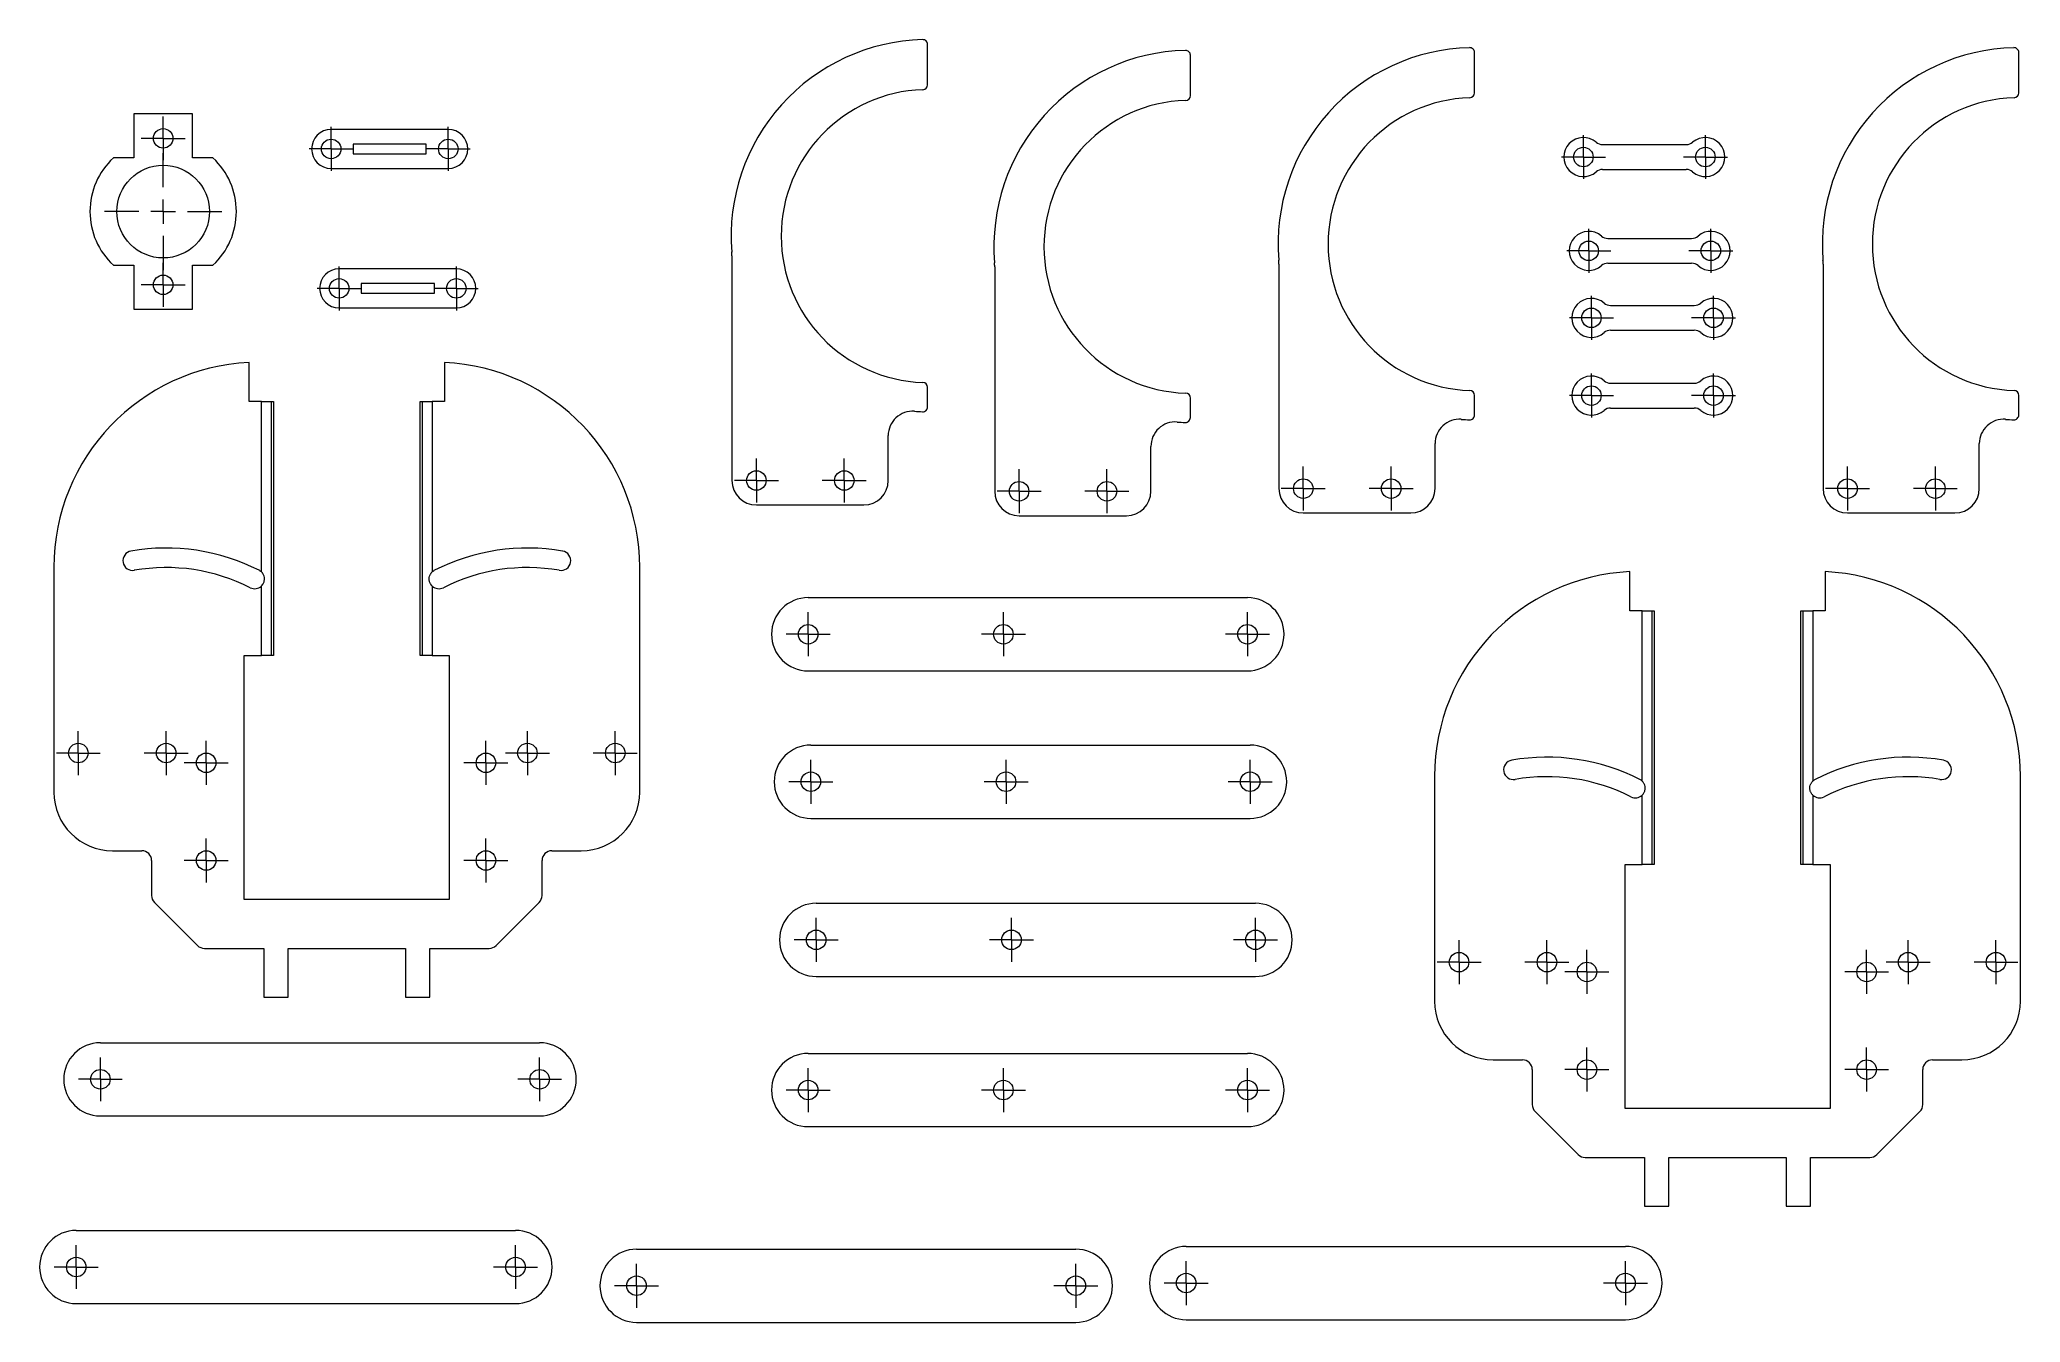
# Model space of a CAD drawing. Header units: millimetres. Extents: x 11 to 416, y 13 to 275.
import ezdxf

# ---------------------------------------------------------------- set-up
doc = ezdxf.new("R2010")
doc.units = ezdxf.units.MM

# ---------------------------------------------------------------- blocks, each defined once
blk = doc.blocks.new('SW_CENTERMARKSYMBOL_0')
at = {"color": 0, "linetype": 'Continuous', "lineweight": 0}
for p, q in [((0, 5), (0, 12)), ((-5, 0), (-12, 0)), ((0, 0), (-2.5, 0)), ((0, 0), (0, 2.5)), ((0, 0), (0, -2.5)), ((0, 0), (2.5, 0)), ((5, 0), (12, 0)), ((0, -5), (0, -12))]:
    blk.add_line(p, q, dxfattribs=at)
blk = doc.blocks.new('SW_CENTERMARKSYMBOL_1')
at = {"color": 0, "linetype": 'Continuous', "lineweight": 0}
for p, q in [((0, 2.5), (0, 4.5)), ((-2.5, 0), (-4.5, 0)), ((0, 0), (-2.5, 0)), ((0, 0), (0, 2.5)), ((0, 0), (0, -2.5)), ((0, 0), (2.5, 0)), ((2.5, 0), (4.5, 0)), ((0, -2.5), (0, -4.5))]:
    blk.add_line(p, q, dxfattribs=at)
blk = doc.blocks.new('SW_CENTERMARKSYMBOL_2')
at = {"color": 0, "linetype": 'Continuous', "lineweight": 0}
for p, q in [((0, 2.5), (0, 4.5)), ((-2.5, 0), (-4.5, 0)), ((0, 0), (-2.5, 0)), ((0, 0), (0, 2.5)), ((0, 0), (0, -2.5)), ((0, 0), (2.5, 0)), ((2.5, 0), (4.5, 0)), ((0, -2.5), (0, -4.5))]:
    blk.add_line(p, q, dxfattribs=at)
blk = doc.blocks.new('SW_CENTERMARKSYMBOL_3')
at = {"color": 0, "linetype": 'Continuous', "lineweight": 0}
for p, q in [((0, 2.5), (0, 4.5)), ((-2.5, 0), (-4.5, 0)), ((0, 0), (-2.5, 0)), ((0, 0), (0, 2.5)), ((0, 0), (0, -2.5)), ((0, 0), (2.5, 0)), ((2.5, 0), (4.5, 0)), ((0, -2.5), (0, -4.5))]:
    blk.add_line(p, q, dxfattribs=at)
blk = doc.blocks.new('SW_CENTERMARKSYMBOL_4')
at = {"color": 0, "linetype": 'Continuous', "lineweight": 0}
for p, q in [((0, 2.5), (0, 4.5)), ((-2.5, 0), (-4.5, 0)), ((0, 0), (-2.5, 0)), ((0, 0), (0, 2.5)), ((0, 0), (0, -2.5)), ((0, 0), (2.5, 0)), ((2.5, 0), (4.5, 0)), ((0, -2.5), (0, -4.5))]:
    blk.add_line(p, q, dxfattribs=at)
blk = doc.blocks.new('SW_CENTERMARKSYMBOL_5')
at = {"color": 0, "linetype": 'Continuous', "lineweight": 0}
for p, q in [((0, 2.5), (0, 4.5)), ((-2.5, 0), (-4.5, 0)), ((0, 0), (-2.5, 0)), ((0, 0), (0, 2.5)), ((0, 0), (0, -2.5)), ((0, 0), (2.5, 0)), ((2.5, 0), (4.5, 0)), ((0, -2.5), (0, -4.5))]:
    blk.add_line(p, q, dxfattribs=at)
blk = doc.blocks.new('SW_CENTERMARKSYMBOL_6')
at = {"color": 0, "linetype": 'Continuous', "lineweight": 0}
for p, q in [((0, 2.5), (0, 4.5)), ((-2.5, 0), (-4.5, 0)), ((0, 0), (-2.5, 0)), ((0, 0), (0, 2.5)), ((0, 0), (0, -2.5)), ((0, 0), (2.5, 0)), ((2.5, 0), (4.5, 0)), ((0, -2.5), (0, -4.5))]:
    blk.add_line(p, q, dxfattribs=at)
blk = doc.blocks.new('SW_CENTERMARKSYMBOL_7')
at = {"color": 0, "linetype": 'Continuous', "lineweight": 0}
for p, q in [((0, 2.5), (0, 4.5)), ((-2.5, 0), (-4.5, 0)), ((0, 0), (-2.5, 0)), ((0, 0), (0, 2.5)), ((0, 0), (0, -2.5)), ((0, 0), (2.5, 0)), ((2.5, 0), (4.5, 0)), ((0, -2.5), (0, -4.5))]:
    blk.add_line(p, q, dxfattribs=at)
blk = doc.blocks.new('SW_CENTERMARKSYMBOL_8')
at = {"color": 0, "linetype": 'Continuous', "lineweight": 0}
for p, q in [((0, 2.5), (0, 4.5)), ((-2.5, 0), (-4.5, 0)), ((0, 0), (-2.5, 0)), ((0, 0), (0, 2.5)), ((0, 0), (0, -2.5)), ((0, 0), (2.5, 0)), ((2.5, 0), (4.5, 0)), ((0, -2.5), (0, -4.5))]:
    blk.add_line(p, q, dxfattribs=at)
blk = doc.blocks.new('SW_CENTERMARKSYMBOL_9')
at = {"color": 0, "linetype": 'Continuous', "lineweight": 0}
for p, q in [((0, 2.5), (0, 4.5)), ((-2.5, 0), (-4.5, 0)), ((0, 0), (-2.5, 0)), ((0, 0), (0, 2.5)), ((0, 0), (0, -2.5)), ((0, 0), (2.5, 0)), ((2.5, 0), (4.5, 0)), ((0, -2.5), (0, -4.5))]:
    blk.add_line(p, q, dxfattribs=at)
blk = doc.blocks.new('SW_CENTERMARKSYMBOL_10')
at = {"color": 0, "linetype": 'Continuous', "lineweight": 0}
for p, q in [((0, 2.5), (0, 4.5)), ((-2.5, 0), (-4.5, 0)), ((0, 0), (-2.5, 0)), ((0, 0), (0, 2.5)), ((0, 0), (0, -2.5)), ((0, 0), (2.5, 0)), ((2.5, 0), (4.5, 0)), ((0, -2.5), (0, -4.5))]:
    blk.add_line(p, q, dxfattribs=at)
blk = doc.blocks.new('SW_CENTERMARKSYMBOL_11')
at = {"color": 0, "linetype": 'Continuous', "lineweight": 0}
for p, q in [((0, 2.5), (0, 4.5)), ((-2.5, 0), (-4.5, 0)), ((0, 0), (-2.5, 0)), ((0, 0), (0, 2.5)), ((0, 0), (0, -2.5)), ((0, 0), (2.5, 0)), ((2.5, 0), (4.5, 0)), ((0, -2.5), (0, -4.5))]:
    blk.add_line(p, q, dxfattribs=at)
blk = doc.blocks.new('SW_CENTERMARKSYMBOL_12')
at = {"color": 0, "linetype": 'Continuous', "lineweight": 0}
for p, q in [((0, 2.5), (0, 4.5)), ((-2.5, 0), (-4.5, 0)), ((0, 0), (-2.5, 0)), ((0, 0), (0, 2.5)), ((0, 0), (0, -2.5)), ((0, 0), (2.5, 0)), ((2.5, 0), (4.5, 0)), ((0, -2.5), (0, -4.5))]:
    blk.add_line(p, q, dxfattribs=at)
blk = doc.blocks.new('SW_CENTERMARKSYMBOL_13')
at = {"color": 0, "linetype": 'Continuous', "lineweight": 0}
for p, q in [((0, 2.5), (0, 4.5)), ((-2.5, 0), (-4.5, 0)), ((0, 0), (-2.5, 0)), ((0, 0), (0, 2.5)), ((0, 0), (0, -2.5)), ((0, 0), (2.5, 0)), ((2.5, 0), (4.5, 0)), ((0, -2.5), (0, -4.5))]:
    blk.add_line(p, q, dxfattribs=at)
blk = doc.blocks.new('SW_CENTERMARKSYMBOL_14')
at = {"color": 0, "linetype": 'Continuous', "lineweight": 0}
for p, q in [((0, 2.5), (0, 4.5)), ((-2.5, 0), (-4.5, 0)), ((0, 0), (-2.5, 0)), ((0, 0), (0, 2.5)), ((0, 0), (0, -2.5)), ((0, 0), (2.5, 0)), ((2.5, 0), (4.5, 0)), ((0, -2.5), (0, -4.5))]:
    blk.add_line(p, q, dxfattribs=at)
blk = doc.blocks.new('SW_CENTERMARKSYMBOL_15')
at = {"color": 0, "linetype": 'Continuous', "lineweight": 0}
for p, q in [((0, 2.5), (0, 4.5)), ((-2.5, 0), (-4.5, 0)), ((0, 0), (-2.5, 0)), ((0, 0), (0, 2.5)), ((0, 0), (0, -2.5)), ((0, 0), (2.5, 0)), ((2.5, 0), (4.5, 0)), ((0, -2.5), (0, -4.5))]:
    blk.add_line(p, q, dxfattribs=at)
blk = doc.blocks.new('SW_CENTERMARKSYMBOL_16')
at = {"color": 0, "linetype": 'Continuous', "lineweight": 0}
for p, q in [((0, 2.5), (0, 4.5)), ((-2.5, 0), (-4.5, 0)), ((0, 0), (-2.5, 0)), ((0, 0), (0, 2.5)), ((0, 0), (0, -2.5)), ((0, 0), (2.5, 0)), ((2.5, 0), (4.5, 0)), ((0, -2.5), (0, -4.5))]:
    blk.add_line(p, q, dxfattribs=at)
blk = doc.blocks.new('SW_CENTERMARKSYMBOL_17')
at = {"color": 0, "linetype": 'Continuous', "lineweight": 0}
for p, q in [((0, 2.5), (0, 4.5)), ((-2.5, 0), (-4.5, 0)), ((0, 0), (-2.5, 0)), ((0, 0), (0, 2.5)), ((0, 0), (0, -2.5)), ((0, 0), (2.5, 0)), ((2.5, 0), (4.5, 0)), ((0, -2.5), (0, -4.5))]:
    blk.add_line(p, q, dxfattribs=at)
blk = doc.blocks.new('SW_CENTERMARKSYMBOL_18')
at = {"color": 0, "linetype": 'Continuous', "lineweight": 0}
for p, q in [((0, 2.5), (0, 4.5)), ((-2.5, 0), (-4.5, 0)), ((0, 0), (-2.5, 0)), ((0, 0), (0, 2.5)), ((0, 0), (0, -2.5)), ((0, 0), (2.5, 0)), ((2.5, 0), (4.5, 0)), ((0, -2.5), (0, -4.5))]:
    blk.add_line(p, q, dxfattribs=at)
blk = doc.blocks.new('SW_CENTERMARKSYMBOL_19')
at = {"color": 0, "linetype": 'Continuous', "lineweight": 0}
for p, q in [((0, 2.5), (0, 4.5)), ((-2.5, 0), (-4.5, 0)), ((0, 0), (-2.5, 0)), ((0, 0), (0, 2.5)), ((0, 0), (0, -2.5)), ((0, 0), (2.5, 0)), ((2.5, 0), (4.5, 0)), ((0, -2.5), (0, -4.5))]:
    blk.add_line(p, q, dxfattribs=at)
blk = doc.blocks.new('SW_CENTERMARKSYMBOL_20')
at = {"color": 0, "linetype": 'Continuous', "lineweight": 0}
for p, q in [((0, 2.5), (0, 4.5)), ((-2.5, 0), (-4.5, 0)), ((0, 0), (-2.5, 0)), ((0, 0), (0, 2.5)), ((0, 0), (0, -2.5)), ((0, 0), (2.5, 0)), ((2.5, 0), (4.5, 0)), ((0, -2.5), (0, -4.5))]:
    blk.add_line(p, q, dxfattribs=at)
blk = doc.blocks.new('SW_CENTERMARKSYMBOL_21')
at = {"color": 0, "linetype": 'Continuous', "lineweight": 0}
for p, q in [((0, 2.5), (0, 4.5)), ((-2.5, 0), (-4.5, 0)), ((0, 0), (-2.5, 0)), ((0, 0), (0, 2.5)), ((0, 0), (0, -2.5)), ((0, 0), (2.5, 0)), ((2.5, 0), (4.5, 0)), ((0, -2.5), (0, -4.5))]:
    blk.add_line(p, q, dxfattribs=at)
blk = doc.blocks.new('SW_CENTERMARKSYMBOL_22')
at = {"color": 0, "linetype": 'Continuous', "lineweight": 0}
for p, q in [((0, 2.5), (0, 4.5)), ((-2.5, 0), (-4.5, 0)), ((0, 0), (-2.5, 0)), ((0, 0), (0, 2.5)), ((0, 0), (0, -2.5)), ((0, 0), (2.5, 0)), ((2.5, 0), (4.5, 0)), ((0, -2.5), (0, -4.5))]:
    blk.add_line(p, q, dxfattribs=at)
blk = doc.blocks.new('SW_CENTERMARKSYMBOL_23')
at = {"color": 0, "linetype": 'Continuous', "lineweight": 0}
for p, q in [((0, 2.5), (0, 4.5)), ((-2.5, 0), (-4.5, 0)), ((0, 0), (-2.5, 0)), ((0, 0), (0, 2.5)), ((0, 0), (0, -2.5)), ((0, 0), (2.5, 0)), ((2.5, 0), (4.5, 0)), ((0, -2.5), (0, -4.5))]:
    blk.add_line(p, q, dxfattribs=at)
blk = doc.blocks.new('SW_CENTERMARKSYMBOL_24')
at = {"color": 0, "linetype": 'Continuous', "lineweight": 0}
for p, q in [((0, 2.5), (0, 4.5)), ((-2.5, 0), (-4.5, 0)), ((0, 0), (-2.5, 0)), ((0, 0), (0, 2.5)), ((0, 0), (0, -2.5)), ((0, 0), (2.5, 0)), ((2.5, 0), (4.5, 0)), ((0, -2.5), (0, -4.5))]:
    blk.add_line(p, q, dxfattribs=at)
blk = doc.blocks.new('SW_CENTERMARKSYMBOL_25')
at = {"color": 0, "linetype": 'Continuous', "lineweight": 0}
for p, q in [((0, 2.5), (0, 4.5)), ((-2.5, 0), (-4.5, 0)), ((0, 0), (-2.5, 0)), ((0, 0), (0, 2.5)), ((0, 0), (0, -2.5)), ((0, 0), (2.5, 0)), ((2.5, 0), (4.5, 0)), ((0, -2.5), (0, -4.5))]:
    blk.add_line(p, q, dxfattribs=at)
blk = doc.blocks.new('SW_CENTERMARKSYMBOL_26')
at = {"color": 0, "linetype": 'Continuous', "lineweight": 0}
for p, q in [((0, 2.5), (0, 4.5)), ((-2.5, 0), (-4.5, 0)), ((0, 0), (-2.5, 0)), ((0, 0), (0, 2.5)), ((0, 0), (0, -2.5)), ((0, 0), (2.5, 0)), ((2.5, 0), (4.5, 0)), ((0, -2.5), (0, -4.5))]:
    blk.add_line(p, q, dxfattribs=at)
blk = doc.blocks.new('SW_CENTERMARKSYMBOL_27')
at = {"color": 0, "linetype": 'Continuous', "lineweight": 0}
for p, q in [((0, 2.5), (0, 4.5)), ((-2.5, 0), (-4.5, 0)), ((0, 0), (-2.5, 0)), ((0, 0), (0, 2.5)), ((0, 0), (0, -2.5)), ((0, 0), (2.5, 0)), ((2.5, 0), (4.5, 0)), ((0, -2.5), (0, -4.5))]:
    blk.add_line(p, q, dxfattribs=at)
blk = doc.blocks.new('SW_CENTERMARKSYMBOL_28')
at = {"color": 0, "linetype": 'Continuous', "lineweight": 0}
for p, q in [((0, 2.5), (0, 4.5)), ((-2.5, 0), (-4.5, 0)), ((0, 0), (-2.5, 0)), ((0, 0), (0, 2.5)), ((0, 0), (0, -2.5)), ((0, 0), (2.5, 0)), ((2.5, 0), (4.5, 0)), ((0, -2.5), (0, -4.5))]:
    blk.add_line(p, q, dxfattribs=at)
blk = doc.blocks.new('SW_CENTERMARKSYMBOL_29')
at = {"color": 0, "linetype": 'Continuous', "lineweight": 0}
for p, q in [((0, 2.5), (0, 4.5)), ((-2.5, 0), (-4.5, 0)), ((0, 0), (-2.5, 0)), ((0, 0), (0, 2.5)), ((0, 0), (0, -2.5)), ((0, 0), (2.5, 0)), ((2.5, 0), (4.5, 0)), ((0, -2.5), (0, -4.5))]:
    blk.add_line(p, q, dxfattribs=at)
blk = doc.blocks.new('SW_CENTERMARKSYMBOL_30')
at = {"color": 0, "linetype": 'Continuous', "lineweight": 0}
for p, q in [((0, 2.5), (0, 4.5)), ((-2.5, 0), (-4.5, 0)), ((0, 0), (-2.5, 0)), ((0, 0), (0, 2.5)), ((0, 0), (0, -2.5)), ((0, 0), (2.5, 0)), ((2.5, 0), (4.5, 0)), ((0, -2.5), (0, -4.5))]:
    blk.add_line(p, q, dxfattribs=at)
blk = doc.blocks.new('SW_CENTERMARKSYMBOL_31')
at = {"color": 0, "linetype": 'Continuous', "lineweight": 0}
for p, q in [((0, 2.5), (0, 4.5)), ((-2.5, 0), (-4.5, 0)), ((0, 0), (-2.5, 0)), ((0, 0), (0, 2.5)), ((0, 0), (0, -2.5)), ((0, 0), (2.5, 0)), ((2.5, 0), (4.5, 0)), ((0, -2.5), (0, -4.5))]:
    blk.add_line(p, q, dxfattribs=at)
blk = doc.blocks.new('SW_CENTERMARKSYMBOL_32')
at = {"color": 0, "linetype": 'Continuous', "lineweight": 0}
for p, q in [((0, 2.5), (0, 4.5)), ((-2.5, 0), (-4.5, 0)), ((0, 0), (-2.5, 0)), ((0, 0), (0, 2.5)), ((0, 0), (0, -2.5)), ((0, 0), (2.5, 0)), ((2.5, 0), (4.5, 0)), ((0, -2.5), (0, -4.5))]:
    blk.add_line(p, q, dxfattribs=at)
blk = doc.blocks.new('SW_CENTERMARKSYMBOL_33')
at = {"color": 0, "linetype": 'Continuous', "lineweight": 0}
for p, q in [((0, 2.5), (0, 4.5)), ((-2.5, 0), (-4.5, 0)), ((0, 0), (-2.5, 0)), ((0, 0), (0, 2.5)), ((0, 0), (0, -2.5)), ((0, 0), (2.5, 0)), ((2.5, 0), (4.5, 0)), ((0, -2.5), (0, -4.5))]:
    blk.add_line(p, q, dxfattribs=at)
blk = doc.blocks.new('SW_CENTERMARKSYMBOL_34')
at = {"color": 0, "linetype": 'Continuous', "lineweight": 0}
for p, q in [((0, 2.5), (0, 4.5)), ((-2.5, 0), (-4.5, 0)), ((0, 0), (-2.5, 0)), ((0, 0), (0, 2.5)), ((0, 0), (0, -2.5)), ((0, 0), (2.5, 0)), ((2.5, 0), (4.5, 0)), ((0, -2.5), (0, -4.5))]:
    blk.add_line(p, q, dxfattribs=at)
blk = doc.blocks.new('SW_CENTERMARKSYMBOL_35')
at = {"color": 0, "linetype": 'Continuous', "lineweight": 0}
for p, q in [((0, 2.5), (0, 4.5)), ((-2.5, 0), (-4.5, 0)), ((0, 0), (-2.5, 0)), ((0, 0), (0, 2.5)), ((0, 0), (0, -2.5)), ((0, 0), (2.5, 0)), ((2.5, 0), (4.5, 0)), ((0, -2.5), (0, -4.5))]:
    blk.add_line(p, q, dxfattribs=at)
blk = doc.blocks.new('SW_CENTERMARKSYMBOL_36')
at = {"color": 0, "linetype": 'Continuous', "lineweight": 0}
for p, q in [((0, 2.5), (0, 4.5)), ((-2.5, 0), (-4.5, 0)), ((0, 0), (-2.5, 0)), ((0, 0), (0, 2.5)), ((0, 0), (0, -2.5)), ((0, 0), (2.5, 0)), ((2.5, 0), (4.5, 0)), ((0, -2.5), (0, -4.5))]:
    blk.add_line(p, q, dxfattribs=at)
blk = doc.blocks.new('SW_CENTERMARKSYMBOL_37')
at = {"color": 0, "linetype": 'Continuous', "lineweight": 0}
for p, q in [((0, 2.5), (0, 4.5)), ((-2.5, 0), (-4.5, 0)), ((0, 0), (-2.5, 0)), ((0, 0), (0, 2.5)), ((0, 0), (0, -2.5)), ((0, 0), (2.5, 0)), ((2.5, 0), (4.5, 0)), ((0, -2.5), (0, -4.5))]:
    blk.add_line(p, q, dxfattribs=at)
blk = doc.blocks.new('SW_CENTERMARKSYMBOL_38')
at = {"color": 0, "linetype": 'Continuous', "lineweight": 0}
for p, q in [((0, 2.5), (0, 4.5)), ((-2.5, 0), (-4.5, 0)), ((0, 0), (-2.5, 0)), ((0, 0), (0, 2.5)), ((0, 0), (0, -2.5)), ((0, 0), (2.5, 0)), ((2.5, 0), (4.5, 0)), ((0, -2.5), (0, -4.5))]:
    blk.add_line(p, q, dxfattribs=at)
blk = doc.blocks.new('SW_CENTERMARKSYMBOL_39')
at = {"color": 0, "linetype": 'Continuous', "lineweight": 0}
for p, q in [((0, 2.5), (0, 4.5)), ((-2.5, 0), (-4.5, 0)), ((0, 0), (-2.5, 0)), ((0, 0), (0, 2.5)), ((0, 0), (0, -2.5)), ((0, 0), (2.5, 0)), ((2.5, 0), (4.5, 0)), ((0, -2.5), (0, -4.5))]:
    blk.add_line(p, q, dxfattribs=at)
blk = doc.blocks.new('SW_CENTERMARKSYMBOL_40')
at = {"color": 0, "linetype": 'Continuous', "lineweight": 0}
for p, q in [((0, 2.5), (0, 4.5)), ((-2.5, 0), (-4.5, 0)), ((0, 0), (-2.5, 0)), ((0, 0), (0, 2.5)), ((0, 0), (0, -2.5)), ((0, 0), (2.5, 0)), ((2.5, 0), (4.5, 0)), ((0, -2.5), (0, -4.5))]:
    blk.add_line(p, q, dxfattribs=at)
blk = doc.blocks.new('SW_CENTERMARKSYMBOL_41')
at = {"color": 0, "linetype": 'Continuous', "lineweight": 0}
for p, q in [((0, 2.5), (0, 4.5)), ((-2.5, 0), (-4.5, 0)), ((0, 0), (-2.5, 0)), ((0, 0), (0, 2.5)), ((0, 0), (0, -2.5)), ((0, 0), (2.5, 0)), ((2.5, 0), (4.5, 0)), ((0, -2.5), (0, -4.5))]:
    blk.add_line(p, q, dxfattribs=at)
blk = doc.blocks.new('SW_CENTERMARKSYMBOL_42')
at = {"color": 0, "linetype": 'Continuous', "lineweight": 0}
for p, q in [((0, 2.5), (0, 4.5)), ((-2.5, 0), (-4.5, 0)), ((0, 0), (-2.5, 0)), ((0, 0), (0, 2.5)), ((0, 0), (0, -2.5)), ((0, 0), (2.5, 0)), ((2.5, 0), (4.5, 0)), ((0, -2.5), (0, -4.5))]:
    blk.add_line(p, q, dxfattribs=at)
blk = doc.blocks.new('SW_CENTERMARKSYMBOL_43')
at = {"color": 0, "linetype": 'Continuous', "lineweight": 0}
for p, q in [((0, 2.5), (0, 4.5)), ((-2.5, 0), (-4.5, 0)), ((0, 0), (-2.5, 0)), ((0, 0), (0, 2.5)), ((0, 0), (0, -2.5)), ((0, 0), (2.5, 0)), ((2.5, 0), (4.5, 0)), ((0, -2.5), (0, -4.5))]:
    blk.add_line(p, q, dxfattribs=at)
blk = doc.blocks.new('SW_CENTERMARKSYMBOL_44')
at = {"color": 0, "linetype": 'Continuous', "lineweight": 0}
for p, q in [((0, 2.5), (0, 4.5)), ((-2.5, 0), (-4.5, 0)), ((0, 0), (-2.5, 0)), ((0, 0), (0, 2.5)), ((0, 0), (0, -2.5)), ((0, 0), (2.5, 0)), ((2.5, 0), (4.5, 0)), ((0, -2.5), (0, -4.5))]:
    blk.add_line(p, q, dxfattribs=at)
blk = doc.blocks.new('SW_CENTERMARKSYMBOL_45')
at = {"color": 0, "linetype": 'Continuous', "lineweight": 0}
for p, q in [((0, 2.5), (0, 4.5)), ((-2.5, 0), (-4.5, 0)), ((0, 0), (-2.5, 0)), ((0, 0), (0, 2.5)), ((0, 0), (0, -2.5)), ((0, 0), (2.5, 0)), ((2.5, 0), (4.5, 0)), ((0, -2.5), (0, -4.5))]:
    blk.add_line(p, q, dxfattribs=at)
blk = doc.blocks.new('SW_CENTERMARKSYMBOL_46')
at = {"color": 0, "linetype": 'Continuous', "lineweight": 0}
for p, q in [((0, 2.5), (0, 4.5)), ((-2.5, 0), (-4.5, 0)), ((0, 0), (-2.5, 0)), ((0, 0), (0, 2.5)), ((0, 0), (0, -2.5)), ((0, 0), (2.5, 0)), ((2.5, 0), (4.5, 0)), ((0, -2.5), (0, -4.5))]:
    blk.add_line(p, q, dxfattribs=at)
blk = doc.blocks.new('SW_CENTERMARKSYMBOL_47')
at = {"color": 0, "linetype": 'Continuous', "lineweight": 0}
for p, q in [((0, 2.5), (0, 4.5)), ((-2.5, 0), (-4.5, 0)), ((0, 0), (-2.5, 0)), ((0, 0), (0, 2.5)), ((0, 0), (0, -2.5)), ((0, 0), (2.5, 0)), ((2.5, 0), (4.5, 0)), ((0, -2.5), (0, -4.5))]:
    blk.add_line(p, q, dxfattribs=at)
blk = doc.blocks.new('SW_CENTERMARKSYMBOL_48')
at = {"color": 0, "linetype": 'Continuous', "lineweight": 0}
for p, q in [((0, 2.5), (0, 4.5)), ((-2.5, 0), (-4.5, 0)), ((0, 0), (-2.5, 0)), ((0, 0), (0, 2.5)), ((0, 0), (0, -2.5)), ((0, 0), (2.5, 0)), ((2.5, 0), (4.5, 0)), ((0, -2.5), (0, -4.5))]:
    blk.add_line(p, q, dxfattribs=at)
blk = doc.blocks.new('SW_CENTERMARKSYMBOL_49')
at = {"color": 0, "linetype": 'Continuous', "lineweight": 0}
for p, q in [((0, 2.5), (0, 4.5)), ((-2.5, 0), (-4.5, 0)), ((0, 0), (-2.5, 0)), ((0, 0), (0, 2.5)), ((0, 0), (0, -2.5)), ((0, 0), (2.5, 0)), ((2.5, 0), (4.5, 0)), ((0, -2.5), (0, -4.5))]:
    blk.add_line(p, q, dxfattribs=at)
blk = doc.blocks.new('SW_CENTERMARKSYMBOL_50')
at = {"color": 0, "linetype": 'Continuous', "lineweight": 0}
for p, q in [((0, 2.5), (0, 4.5)), ((-2.5, 0), (-4.5, 0)), ((0, 0), (-2.5, 0)), ((0, 0), (0, 2.5)), ((0, 0), (0, -2.5)), ((0, 0), (2.5, 0)), ((2.5, 0), (4.5, 0)), ((0, -2.5), (0, -4.5))]:
    blk.add_line(p, q, dxfattribs=at)
blk = doc.blocks.new('SW_CENTERMARKSYMBOL_51')
at = {"color": 0, "linetype": 'Continuous', "lineweight": 0}
for p, q in [((0, 2.5), (0, 4.5)), ((-2.5, 0), (-4.5, 0)), ((0, 0), (-2.5, 0)), ((0, 0), (0, 2.5)), ((0, 0), (0, -2.5)), ((0, 0), (2.5, 0)), ((2.5, 0), (4.5, 0)), ((0, -2.5), (0, -4.5))]:
    blk.add_line(p, q, dxfattribs=at)
blk = doc.blocks.new('SW_CENTERMARKSYMBOL_52')
at = {"color": 0, "linetype": 'Continuous', "lineweight": 0}
for p, q in [((0, 2.5), (0, 4.5)), ((-2.5, 0), (-4.5, 0)), ((0, 0), (-2.5, 0)), ((0, 0), (0, 2.5)), ((0, 0), (0, -2.5)), ((0, 0), (2.5, 0)), ((2.5, 0), (4.5, 0)), ((0, -2.5), (0, -4.5))]:
    blk.add_line(p, q, dxfattribs=at)
blk = doc.blocks.new('SW_CENTERMARKSYMBOL_53')
at = {"color": 0, "linetype": 'Continuous', "lineweight": 0}
for p, q in [((0, 2.5), (0, 4.5)), ((-2.5, 0), (-4.5, 0)), ((0, 0), (-2.5, 0)), ((0, 0), (0, 2.5)), ((0, 0), (0, -2.5)), ((0, 0), (2.5, 0)), ((2.5, 0), (4.5, 0)), ((0, -2.5), (0, -4.5))]:
    blk.add_line(p, q, dxfattribs=at)
blk = doc.blocks.new('SW_CENTERMARKSYMBOL_54')
at = {"color": 0, "linetype": 'Continuous', "lineweight": 0}
for p, q in [((0, 2.5), (0, 4.5)), ((-2.5, 0), (-4.5, 0)), ((0, 0), (-2.5, 0)), ((0, 0), (0, 2.5)), ((0, 0), (0, -2.5)), ((0, 0), (2.5, 0)), ((2.5, 0), (4.5, 0)), ((0, -2.5), (0, -4.5))]:
    blk.add_line(p, q, dxfattribs=at)
blk = doc.blocks.new('SW_CENTERMARKSYMBOL_55')
at = {"color": 0, "linetype": 'Continuous', "lineweight": 0}
for p, q in [((0, 2.5), (0, 4.5)), ((-2.5, 0), (-4.5, 0)), ((0, 0), (-2.5, 0)), ((0, 0), (0, 2.5)), ((0, 0), (0, -2.5)), ((0, 0), (2.5, 0)), ((2.5, 0), (4.5, 0)), ((0, -2.5), (0, -4.5))]:
    blk.add_line(p, q, dxfattribs=at)
blk = doc.blocks.new('SW_CENTERMARKSYMBOL_56')
at = {"color": 0, "linetype": 'Continuous', "lineweight": 0}
for p, q in [((0, 2.5), (0, 4.5)), ((-2.5, 0), (-4.5, 0)), ((0, 0), (-2.5, 0)), ((0, 0), (0, 2.5)), ((0, 0), (0, -2.5)), ((0, 0), (2.5, 0)), ((2.5, 0), (4.5, 0)), ((0, -2.5), (0, -4.5))]:
    blk.add_line(p, q, dxfattribs=at)
blk = doc.blocks.new('SW_CENTERMARKSYMBOL_57')
at = {"color": 0, "linetype": 'Continuous', "lineweight": 0}
for p, q in [((0, 2.5), (0, 4.5)), ((-2.5, 0), (-4.5, 0)), ((0, 0), (-2.5, 0)), ((0, 0), (0, 2.5)), ((0, 0), (0, -2.5)), ((0, 0), (2.5, 0)), ((2.5, 0), (4.5, 0)), ((0, -2.5), (0, -4.5))]:
    blk.add_line(p, q, dxfattribs=at)
blk = doc.blocks.new('SW_CENTERMARKSYMBOL_58')
at = {"color": 0, "linetype": 'Continuous', "lineweight": 0}
for p, q in [((0, 2.5), (0, 4.5)), ((-2.5, 0), (-4.5, 0)), ((0, 0), (-2.5, 0)), ((0, 0), (0, 2.5)), ((0, 0), (0, -2.5)), ((0, 0), (2.5, 0)), ((2.5, 0), (4.5, 0)), ((0, -2.5), (0, -4.5))]:
    blk.add_line(p, q, dxfattribs=at)

msp = doc.modelspace()

# ---------------------------------------------------------------- linework, layer by layer
at = {"color": 7, "linetype": 'Continuous', "lineweight": 15}
for p, q in [((192.56, 266.18), (192.56, 274.44)), ((246.39, 263.98), (246.39, 272.24)), ((304.6, 264.53), (304.6, 272.79)), ((416.1, 264.53), (416.1, 272.79)), ((29.95, 260.21), (29.95, 251.21)), ((41.95, 260.21), (29.95, 260.21)), ((41.95, 251.21), (41.95, 260.21)), ((94.36, 257.04), (70.36, 257.04)), ((74.86, 254.04), (74.86, 252.04)), ((89.86, 254.04), (74.86, 254.04)), ((74.86, 252.04), (89.86, 252.04)), ((89.86, 252.04), (89.86, 254.04)), ((330.82, 253.94), (347.98, 253.94)), ((29.95, 251.21), (25.76, 251.21)), ((46.15, 251.21), (41.95, 251.21)), ((70.36, 249.04), (94.36, 249.04)), ((330.82, 248.85), (347.98, 248.85)), ((331.92, 234.71), (349.08, 234.71)), ((25.76, 229.21), (29.95, 229.21)), ((29.95, 229.21), (29.95, 220.21)), ((41.95, 229.21), (46.15, 229.21)), ((41.95, 220.21), (41.95, 229.21)), ((96.01, 228.48), (72.01, 228.48)), ((152.48, 231.12), (152.48, 185.12)), ((206.3, 228.92), (206.3, 182.92)), ((264.52, 229.47), (264.52, 183.47)), ((331.92, 229.63), (349.08, 229.63)), ((376.01, 229.47), (376.01, 183.47)), ((76.51, 225.48), (76.51, 223.48)), ((91.51, 225.48), (76.51, 225.48)), ((76.51, 223.48), (91.51, 223.48)), ((91.51, 223.48), (91.51, 225.48)), ((29.95, 220.21), (41.95, 220.21)), ((72.01, 220.48), (96.01, 220.48)), ((332.47, 220.98), (349.63, 220.98)), ((332.47, 215.9), (349.63, 215.9)), ((53.57, 201.29), (53.57, 209.29)), ((93.57, 209.29), (93.57, 201.29)), ((192.56, 200.21), (192.56, 204.21)), ((332.47, 205.06), (349.63, 205.06)), ((56.07, 201.29), (53.57, 201.29)), ((56.07, 166.41), (56.07, 201.29)), ((56.07, 201.29), (58.07, 201.29)), ((58.07, 201.29), (58.07, 149.29)), ((58.07, 201.29), (58.57, 201.29)), ((58.57, 201.29), (58.57, 149.29)), ((88.57, 149.29), (88.57, 201.29)), ((88.57, 201.29), (89.07, 201.29)), ((89.07, 149.29), (89.07, 201.29)), ((89.07, 201.29), (91.07, 201.29)), ((91.07, 201.29), (91.07, 166.41)), ((93.57, 201.29), (91.07, 201.29)), ((246.39, 198.02), (246.39, 202.02)), ((304.6, 198.56), (304.6, 202.57)), ((332.47, 199.97), (349.63, 199.97)), ((416.1, 198.56), (416.1, 202.57)), ((184.48, 185.12), (184.48, 194.31)), ((238.3, 182.92), (238.3, 192.12)), ((296.52, 183.47), (296.52, 192.67)), ((408.01, 183.47), (408.01, 192.67)), ((157.48, 180.12), (179.48, 180.12)), ((211.3, 177.92), (233.3, 177.92)), ((269.52, 178.47), (291.52, 178.47)), ((381.01, 178.47), (403.01, 178.47)), ((13.57, 167.34), (13.57, 121.29)), ((133.57, 121.29), (133.57, 167.34)), ((336.43, 158.45), (336.43, 166.45)), ((376.43, 166.45), (376.43, 158.45)), ((56.07, 149.29), (56.07, 163.49)), ((91.07, 163.49), (91.07, 149.29)), ((168.08, 161.13), (258.08, 161.13)), ((338.93, 158.45), (336.43, 158.45)), ((338.93, 123.57), (338.93, 158.45)), ((338.93, 158.45), (340.93, 158.45)), ((340.93, 158.45), (340.93, 106.45)), ((340.93, 158.45), (341.43, 158.45)), ((341.43, 158.45), (341.43, 106.45)), ((371.43, 106.45), (371.43, 158.45)), ((371.43, 158.45), (371.93, 158.45)), ((371.93, 106.45), (371.93, 158.45)), ((371.93, 158.45), (373.93, 158.45)), ((373.93, 158.45), (373.93, 123.57)), ((376.43, 158.45), (373.93, 158.45)), ((52.57, 149.29), (56.07, 149.29)), ((52.57, 99.29), (52.57, 149.29)), ((58.07, 149.29), (56.07, 149.29)), ((58.57, 149.29), (58.07, 149.29)), ((89.07, 149.29), (88.57, 149.29)), ((91.07, 149.29), (89.07, 149.29)), ((91.07, 149.29), (94.57, 149.29)), ((94.57, 149.29), (94.57, 99.29)), ((168.08, 146.13), (258.08, 146.13)), ((168.63, 130.92), (258.63, 130.92)), ((296.43, 124.5), (296.43, 78.45)), ((416.43, 78.45), (416.43, 124.5)), ((338.93, 106.45), (338.93, 120.65)), ((373.93, 120.65), (373.93, 106.45)), ((168.63, 115.92), (258.63, 115.92)), ((25.57, 109.29), (31.57, 109.29)), ((33.57, 107.29), (33.57, 100.12)), ((113.57, 100.12), (113.57, 107.29)), ((115.57, 109.29), (121.57, 109.29)), ((335.43, 106.45), (338.93, 106.45)), ((335.43, 56.45), (335.43, 106.45)), ((340.93, 106.45), (338.93, 106.45)), ((341.43, 106.45), (340.93, 106.45)), ((371.93, 106.45), (371.43, 106.45)), ((373.93, 106.45), (371.93, 106.45)), ((373.93, 106.45), (377.43, 106.45)), ((377.43, 106.45), (377.43, 56.45)), ((34.16, 98.71), (42.99, 89.88)), ((94.57, 99.29), (52.57, 99.29)), ((104.16, 89.88), (112.99, 98.71)), ((169.73, 98.52), (259.73, 98.52)), ((44.4, 89.29), (56.57, 89.29)), ((56.57, 89.29), (56.57, 79.29)), ((61.57, 89.29), (85.57, 89.29)), ((61.57, 79.29), (61.57, 89.29)), ((85.57, 89.29), (85.57, 79.29)), ((90.57, 89.29), (102.75, 89.29)), ((90.57, 79.29), (90.57, 89.29)), ((169.73, 83.52), (259.73, 83.52)), ((56.57, 79.29), (61.57, 79.29)), ((85.57, 79.29), (90.57, 79.29)), ((23.08, 69.96), (113.08, 69.96)), ((168.08, 67.76), (258.08, 67.76)), ((308.43, 66.45), (314.43, 66.45)), ((398.43, 66.45), (404.43, 66.45)), ((316.43, 64.45), (316.43, 57.28)), ((396.43, 57.28), (396.43, 64.45)), ((23.08, 54.96), (113.08, 54.96)), ((168.08, 52.76), (258.08, 52.76)), ((317.01, 55.87), (325.84, 47.04)), ((377.43, 56.45), (335.43, 56.45)), ((387.01, 47.04), (395.84, 55.87)), ((327.26, 46.45), (339.43, 46.45)), ((339.43, 46.45), (339.43, 36.45)), ((344.43, 46.45), (368.43, 46.45)), ((344.43, 36.45), (344.43, 46.45)), ((368.43, 46.45), (368.43, 36.45)), ((373.43, 46.45), (385.6, 46.45)), ((373.43, 36.45), (373.43, 46.45)), ((339.43, 36.45), (344.43, 36.45)), ((368.43, 36.45), (373.43, 36.45)), ((18.14, 31.51), (108.14, 31.51)), ((132.93, 27.67), (222.93, 27.67)), ((245.52, 28.22), (335.52, 28.22)), ((18.14, 16.51), (108.14, 16.51)), ((132.93, 12.67), (222.93, 12.67)), ((245.52, 13.22), (335.52, 13.22))]:
    msp.add_line(p, q, dxfattribs=at)
for centre, radius in [((35.95, 255.21), 2), ((70.36, 253.04), 2), ((94.36, 253.04), 2), ((326.9, 251.39), 2), ((351.9, 251.39), 2), ((35.95, 240.21), 9.5), ((328, 232.17), 2), ((353, 232.17), 2), ((35.95, 225.21), 2), ((72.01, 224.48), 2), ((96.01, 224.48), 2), ((328.55, 218.44), 2), ((353.55, 218.44), 2), ((328.55, 202.51), 2), ((353.55, 202.51), 2), ((157.48, 185.12), 2), ((175.48, 185.12), 2), ((211.3, 182.92), 2), ((229.3, 182.92), 2), ((269.52, 183.47), 2), ((287.52, 183.47), 2), ((381.01, 183.47), 2), ((399.01, 183.47), 2), ((168.08, 153.63), 2), ((208.08, 153.63), 2), ((258.08, 153.63), 2), ((18.57, 129.29), 2), ((36.57, 129.29), 2), ((110.57, 129.29), 2), ((128.57, 129.29), 2), ((44.77, 127.29), 2), ((102.07, 127.29), 2), ((168.63, 123.42), 2), ((208.63, 123.42), 2), ((258.63, 123.42), 2), ((44.77, 107.29), 2), ((102.07, 107.29), 2), ((169.73, 91.02), 2), ((209.73, 91.02), 2), ((259.73, 91.02), 2), ((301.43, 86.45), 2), ((319.43, 86.45), 2), ((327.63, 84.45), 2), ((384.93, 84.45), 2), ((393.43, 86.45), 2), ((411.43, 86.45), 2), ((327.63, 64.45), 2), ((384.93, 64.45), 2), ((23.08, 62.46), 2), ((113.08, 62.46), 2), ((168.08, 60.26), 2), ((208.08, 60.26), 2), ((258.08, 60.26), 2), ((18.14, 24.01), 2), ((108.14, 24.01), 2), ((132.93, 20.17), 2), ((222.93, 20.17), 2), ((245.52, 20.72), 2), ((335.52, 20.72), 2)]:
    msp.add_circle(centre, radius, dxfattribs=at)
for centre, radius, start, end in [((192.56, 235.2), 40.25, 91.4598, 184.6579), ((191.56, 274.44), 1, 0, 91.4598), ((246.39, 233), 40.25, 91.4598, 184.6579), ((245.39, 272.24), 1, 0, 91.4598), ((304.6, 233.55), 40.25, 91.4598, 184.6579), ((303.6, 272.79), 1, 0, 91.4598), ((416.1, 233.55), 40.25, 91.4598, 184.6579), ((415.1, 272.79), 1, 0, 91.4598), ((192.56, 235.2), 30, 91.8486, 268.1514), ((191.56, 266.18), 1, 271.8486, 0), ((245.39, 263.98), 1, 271.8486, 0), ((303.6, 264.53), 1, 271.8486, 0), ((415.1, 264.53), 1, 271.8486, 0), ((246.39, 233), 30, 91.8486, 268.1514), ((304.6, 233.55), 30, 91.8486, 268.1514), ((416.1, 233.55), 30, 91.8486, 268.1514), ((70.36, 253.04), 4, 90, 270), ((94.36, 253.04), 4, 270, 90), ((326.9, 251.39), 4, 49.2204, 310.7796), ((330.82, 255.94), 2, 229.2204, 270), ((347.98, 255.94), 2, 270, 310.7796), ((351.9, 251.39), 4, 229.2204, 130.7796), ((35.95, 240.21), 15, 132.8334, 227.1666), ((35.95, 240.21), 15, 312.8334, 47.1666), ((330.82, 246.85), 2, 90, 130.7796), ((347.98, 246.85), 2, 49.2204, 90), ((328, 232.17), 4, 49.2204, 310.7796), ((353, 232.17), 4, 229.2204, 130.7796), ((142.48, 231.12), 10, 0, 4.6579), ((331.92, 236.71), 2, 229.2204, 270), ((349.08, 236.71), 2, 270, 310.7796), ((72.01, 224.48), 4, 90, 270), ((96.01, 224.48), 4, 270, 90), ((196.3, 228.92), 10, 0, 4.6579), ((254.52, 229.47), 10, 0, 4.6579), ((331.92, 227.63), 2, 90, 130.7796), ((349.08, 227.63), 2, 49.2204, 90), ((366.01, 229.47), 10, 0, 4.6579), ((328.55, 218.44), 4, 49.2204, 310.7796), ((332.47, 222.98), 2, 229.2204, 270), ((349.63, 222.98), 2, 270, 310.7796), ((353.55, 218.44), 4, 229.2204, 130.7796), ((332.47, 213.9), 2, 90, 130.7796), ((349.63, 213.9), 2, 49.2204, 90), ((55.57, 167.34), 42, 92.7294, 180), ((91.57, 167.34), 42, 0, 87.2706), ((191.56, 204.21), 1, 0, 88.1514), ((245.39, 202.02), 1, 0, 88.1514), ((303.6, 202.57), 1, 0, 88.1514), ((328.55, 202.51), 4, 49.2204, 310.7796), ((332.47, 207.06), 2, 229.2204, 270), ((349.63, 207.06), 2, 270, 310.7796), ((353.55, 202.51), 4, 229.2204, 130.7796), ((415.1, 202.57), 1, 0, 88.1514), ((189.48, 194.31), 5, 85.683, 180), ((192.56, 235.2), 36, 265.683, 268.3628), ((191.56, 200.21), 1, 268.3628, 0), ((332.47, 197.97), 2, 90, 130.7796), ((349.63, 197.97), 2, 49.2204, 90), ((243.3, 192.12), 5, 85.683, 180), ((246.39, 233), 36, 265.683, 268.3628), ((245.39, 198.02), 1, 268.3628, 0), ((301.52, 192.67), 5, 85.683, 180), ((304.6, 233.55), 36, 265.683, 268.3628), ((303.6, 198.56), 1, 268.3628, 0), ((413.01, 192.67), 5, 85.683, 180), ((416.1, 233.55), 36, 265.683, 268.3628), ((415.1, 198.56), 1, 268.3628, 0), ((157.48, 185.12), 5, 180, 270), ((179.48, 185.12), 5, 270, 0), ((211.3, 182.92), 5, 180, 270), ((233.3, 182.92), 5, 270, 0), ((269.52, 183.47), 5, 180, 270), ((291.52, 183.47), 5, 270, 0), ((381.01, 183.47), 5, 180, 270), ((403.01, 183.47), 5, 270, 0), ((29.7, 168.7), 2, 99.8914, 279.8914), ((36.57, 129.29), 42, 63.0496, 99.8914), ((110.57, 129.29), 42, 80.1086, 116.9504), ((117.45, 168.7), 2, 260.1086, 80.1086), ((36.57, 129.29), 38, 63.0496, 99.8914), ((54.7, 164.95), 2, 46.715, 63.0496), ((92.45, 164.95), 2, 116.9504, 133.285), ((110.57, 129.29), 38, 80.1086, 116.9504), ((338.43, 124.5), 42, 92.7294, 180), ((374.43, 124.5), 42, 0, 87.2706), ((54.7, 164.95), 2, 243.0496, 313.285), ((92.45, 164.95), 2, 226.715, 296.9504), ((168.08, 153.63), 7.5, 90, 270), ((258.08, 153.63), 7.5, 270, 90), ((168.63, 123.42), 7.5, 90, 270), ((258.63, 123.42), 7.5, 270, 90), ((312.56, 125.86), 2, 99.8914, 279.8914), ((319.43, 86.45), 42, 63.0496, 99.8914), ((393.43, 86.45), 42, 80.1086, 116.9504), ((400.3, 125.86), 2, 260.1086, 80.1086), ((319.43, 86.45), 38, 63.0496, 99.8914), ((337.56, 122.11), 2, 46.715, 63.0496), ((375.3, 122.11), 2, 116.9504, 133.285), ((393.43, 86.45), 38, 80.1086, 116.9504), ((25.57, 121.29), 12, 180, 270), ((121.57, 121.29), 12, 270, 0), ((337.56, 122.11), 2, 243.0496, 313.285), ((375.3, 122.11), 2, 226.715, 296.9504), ((31.57, 107.29), 2, 0, 90), ((115.57, 107.29), 2, 90, 180), ((35.57, 100.12), 2, 180, 225), ((111.57, 100.12), 2, 315, 0), ((169.73, 91.02), 7.5, 90, 270), ((259.73, 91.02), 7.5, 270, 90), ((44.4, 91.29), 2, 225, 270), ((102.75, 91.29), 2, 270, 315), ((308.43, 78.45), 12, 180, 270), ((404.43, 78.45), 12, 270, 0), ((23.08, 62.46), 7.5, 90, 270), ((113.08, 62.46), 7.5, 270, 90), ((168.08, 60.26), 7.5, 90, 270), ((258.08, 60.26), 7.5, 270, 90), ((314.43, 64.45), 2, 0, 90), ((398.43, 64.45), 2, 90, 180), ((318.43, 57.28), 2, 180, 225), ((394.43, 57.28), 2, 315, 0), ((327.26, 48.45), 2, 225, 270), ((385.6, 48.45), 2, 270, 315), ((18.14, 24.01), 7.5, 90, 270), ((108.14, 24.01), 7.5, 270, 90), ((132.93, 20.17), 7.5, 90, 270), ((222.93, 20.17), 7.5, 270, 90), ((245.52, 20.72), 7.5, 90, 270), ((335.52, 20.72), 7.5, 270, 90)]:
    msp.add_arc(centre, radius, start, end, dxfattribs=at)
for points in [[(56.07, 163.49), (56.07, 163.49), (56.08, 163.5), (56.11, 163.53), (56.14, 163.55), (56.22, 163.65), (56.3, 163.74), (56.43, 163.94), (56.47, 164.01), (56.55, 164.18), (56.58, 164.26), (56.64, 164.45), (56.66, 164.55), (56.69, 164.75), (56.7, 164.85), (56.7, 165.15), (56.67, 165.36), (56.58, 165.63), (56.55, 165.72), (56.47, 165.89), (56.43, 165.96), (56.31, 166.16), (56.22, 166.25), (56.11, 166.38), (56.07, 166.41), (56.07, 166.41)], [(91.07, 163.49), (91.07, 163.49), (91.07, 163.5), (91.04, 163.53), (91.01, 163.55), (90.93, 163.65), (90.84, 163.74), (90.72, 163.94), (90.68, 164.01), (90.6, 164.18), (90.56, 164.26), (90.51, 164.45), (90.48, 164.55), (90.45, 164.75), (90.45, 164.85), (90.45, 165.15), (90.48, 165.36), (90.56, 165.63), (90.6, 165.72), (90.68, 165.89), (90.72, 165.96), (90.84, 166.16), (90.93, 166.25), (91.04, 166.38), (91.07, 166.41), (91.07, 166.41)], [(338.93, 120.65), (338.93, 120.65), (338.94, 120.66), (338.97, 120.69), (338.99, 120.71), (339.08, 120.81), (339.16, 120.9), (339.28, 121.1), (339.33, 121.17), (339.4, 121.34), (339.44, 121.42), (339.5, 121.61), (339.52, 121.71), (339.55, 121.91), (339.56, 122.01), (339.56, 122.31), (339.52, 122.52), (339.44, 122.79), (339.4, 122.88), (339.33, 123.05), (339.29, 123.12), (339.16, 123.32), (339.08, 123.41), (338.96, 123.54), (338.93, 123.57), (338.93, 123.57)], [(373.93, 120.65), (373.93, 120.65), (373.92, 120.66), (373.89, 120.69), (373.87, 120.71), (373.78, 120.81), (373.7, 120.9), (373.57, 121.1), (373.53, 121.17), (373.45, 121.34), (373.42, 121.42), (373.36, 121.61), (373.34, 121.71), (373.31, 121.91), (373.3, 122.01), (373.3, 122.31), (373.33, 122.52), (373.42, 122.79), (373.45, 122.88), (373.53, 123.05), (373.57, 123.12), (373.7, 123.32), (373.78, 123.41), (373.9, 123.54), (373.93, 123.57), (373.93, 123.57)]]:
    msp.add_open_spline(points, degree=3, knots=[0, 0, 0, 0, 0.0625, 0.0625, 0.125, 0.125, 0.25, 0.25, 0.3125, 0.3125, 0.375, 0.375, 0.4375, 0.4375, 0.5, 0.5, 0.625, 0.625, 0.6875, 0.6875, 0.75, 0.75, 0.875, 0.875, 1, 1, 1, 1], dxfattribs=at)

# ---------------------------------------------------------------- block references
at = {"color": 7, "linetype": 'Continuous', "lineweight": 0}
for name, p in [('SW_CENTERMARKSYMBOL_1', (35.95, 255.21)), ('SW_CENTERMARKSYMBOL_3', (70.36, 253.04)), ('SW_CENTERMARKSYMBOL_4', (94.36, 253.04)), ('SW_CENTERMARKSYMBOL_42', (326.9, 251.39)), ('SW_CENTERMARKSYMBOL_43', (351.9, 251.39)), ('SW_CENTERMARKSYMBOL_0', (35.95, 240.21)), ('SW_CENTERMARKSYMBOL_36', (328, 232.17)), ('SW_CENTERMARKSYMBOL_37', (353, 232.17)), ('SW_CENTERMARKSYMBOL_2', (35.95, 225.21)), ('SW_CENTERMARKSYMBOL_5', (72.01, 224.48)), ('SW_CENTERMARKSYMBOL_6', (96.01, 224.48)), ('SW_CENTERMARKSYMBOL_40', (328.55, 218.44)), ('SW_CENTERMARKSYMBOL_41', (353.55, 218.44)), ('SW_CENTERMARKSYMBOL_38', (328.55, 202.51)), ('SW_CENTERMARKSYMBOL_39', (353.55, 202.51)), ('SW_CENTERMARKSYMBOL_15', (157.48, 185.12)), ('SW_CENTERMARKSYMBOL_16', (175.48, 185.12)), ('SW_CENTERMARKSYMBOL_20', (211.3, 182.92)), ('SW_CENTERMARKSYMBOL_21', (229.3, 182.92)), ('SW_CENTERMARKSYMBOL_47', (269.52, 183.47)), ('SW_CENTERMARKSYMBOL_48', (287.52, 183.47)), ('SW_CENTERMARKSYMBOL_49', (381.01, 183.47)), ('SW_CENTERMARKSYMBOL_50', (399.01, 183.47)), ('SW_CENTERMARKSYMBOL_18', (168.08, 153.63)), ('SW_CENTERMARKSYMBOL_19', (208.08, 153.63)), ('SW_CENTERMARKSYMBOL_17', (258.08, 153.63)), ('SW_CENTERMARKSYMBOL_11', (18.57, 129.29)), ('SW_CENTERMARKSYMBOL_13', (36.57, 129.29)), ('SW_CENTERMARKSYMBOL_10', (44.77, 127.29)), ('SW_CENTERMARKSYMBOL_8', (102.07, 127.29)), ('SW_CENTERMARKSYMBOL_14', (110.57, 129.29)), ('SW_CENTERMARKSYMBOL_12', (128.57, 129.29)), ('SW_CENTERMARKSYMBOL_23', (168.63, 123.42)), ('SW_CENTERMARKSYMBOL_24', (208.63, 123.42)), ('SW_CENTERMARKSYMBOL_22', (258.63, 123.42)), ('SW_CENTERMARKSYMBOL_9', (44.77, 107.29)), ('SW_CENTERMARKSYMBOL_7', (102.07, 107.29)), ('SW_CENTERMARKSYMBOL_34', (169.73, 91.02)), ('SW_CENTERMARKSYMBOL_35', (209.73, 91.02)), ('SW_CENTERMARKSYMBOL_33', (259.73, 91.02)), ('SW_CENTERMARKSYMBOL_29', (301.43, 86.45)), ('SW_CENTERMARKSYMBOL_31', (319.43, 86.45)), ('SW_CENTERMARKSYMBOL_32', (393.43, 86.45)), ('SW_CENTERMARKSYMBOL_30', (411.43, 86.45)), ('SW_CENTERMARKSYMBOL_28', (327.63, 84.45)), ('SW_CENTERMARKSYMBOL_26', (384.93, 84.45)), ('SW_CENTERMARKSYMBOL_58', (23.08, 62.46)), ('SW_CENTERMARKSYMBOL_57', (113.08, 62.46)), ('SW_CENTERMARKSYMBOL_27', (327.63, 64.45)), ('SW_CENTERMARKSYMBOL_25', (384.93, 64.45)), ('SW_CENTERMARKSYMBOL_45', (168.08, 60.26)), ('SW_CENTERMARKSYMBOL_46', (208.08, 60.26)), ('SW_CENTERMARKSYMBOL_44', (258.08, 60.26)), ('SW_CENTERMARKSYMBOL_52', (18.14, 24.01)), ('SW_CENTERMARKSYMBOL_51', (108.14, 24.01)), ('SW_CENTERMARKSYMBOL_54', (132.93, 20.17)), ('SW_CENTERMARKSYMBOL_53', (222.93, 20.17)), ('SW_CENTERMARKSYMBOL_56', (245.52, 20.72)), ('SW_CENTERMARKSYMBOL_55', (335.52, 20.72))]:
    msp.add_blockref(name, p, dxfattribs=at)

doc.saveas('drawing.dxf')
